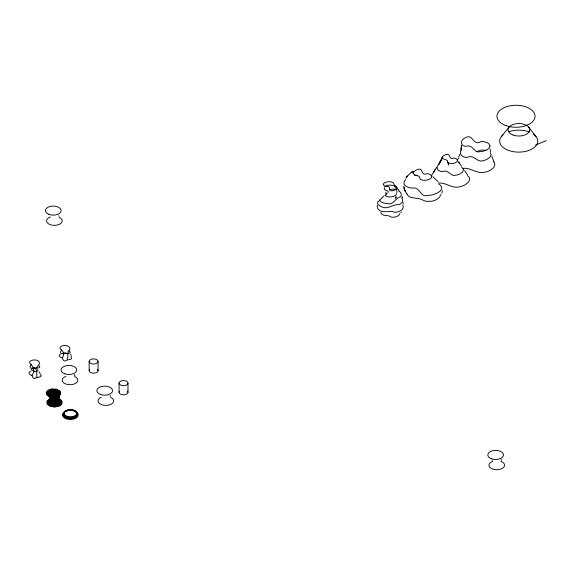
<?xml version="1.0" encoding="UTF-8"?>
<svg xmlns="http://www.w3.org/2000/svg" width="575" height="575" viewBox="0 0 575 575"><rect width="100%" height="100%" fill="white"/><g stroke="black" fill="none" stroke-linecap="round" stroke-linejoin="round"><path stroke-width="0.86" d="M461.402 145.676L461.366 147.193L461.423 145.259L461.15 148.853M442.304 190.634L441.887 193.329M30.77 371.285C27.284 372.075 29.375 375.403 32.035 375.346L32.581 377.222L33.745 378.35A1.294 0.748 0 0 0 34.91 378.465L36.915 377.38L36.75 372.032A6.03 1.826 89 0 0 36.599 371.105A5.592 1.689 89 0 0 36.218 369.696L34.45 367.763L31.402 368.237A1.394 0.805 0 0 1 30.36 367.813L30.137 366.397L31.122 364.428C26.292 361.179 34.004 358.973 36.757 360.317A4.241 2.451 0 0 1 38.417 361.078L39.337 362.3L39.416 363.81L36.8 367.59A7.245 4.118 45.2 0 0 36.685 368.165M501.156 459.439L501.35 460.597M396.786 192.568L396.944 190.993M396.003 196.672L395.672 198.368M440.73 194.551L439.803 196.708A16.186 9.344 0 0 1 438.66 197.994L436.547 199.532A12.327 7.116 0 0 1 434.549 200.445A12.959 7.482 0 0 1 431.509 201.264L426.046 201.329L419.161 198.641L410.902 197.484L408.113 195.917L406.978 193.638M460.934 150.255L461.308 148.012L461.057 149.399M431.552 176.043L432.285 173.909L434.118 171.918M447.76 162.2L448.701 163.127L450.548 163.516A6.21 3.587 0 0 0 453.459 163.357L454.243 163.163A8 4.622 0 0 0 455.659 162.646L457.147 161.647A3.658 2.113 0 0 0 457.484 161.014L457.377 160.03A5.103 2.947 0 0 0 456.579 159.038L454.796 158.183A3.299 1.905 0 0 0 453.589 158.032C448.795 160.411 450.599 153.015 446.365 154.495A5.096 2.94 0 0 0 444.82 154.977L443.418 155.868A9.308 5.369 0 0 0 442.786 156.501L442.197 157.636L442.491 158.499L447.3 160.382L448.651 165.09L448.133 163.365M385.933 192.359L385.839 192.747A5.024 2.897 0 0 0 386.033 193.833L386.242 194.156M395.751 198.044L396.017 197.009M60.167 354.243C57.637 355.645 60.713 357.729 62.416 357.801L62.962 359.677L64.134 360.805A1.294 0.748 0 0 0 65.298 360.92L67.304 359.835L67.929 356.601L67.692 354.265A3.076 1.833 -75.3 0 0 67.325 353.654L65.845 353.115L61.784 353.769A1.394 0.805 0 0 1 60.749 353.345L60.526 351.929L61.511 349.959C56.673 346.711 64.393 344.504 67.146 345.848A4.241 2.451 0 0 1 68.806 346.61C70.538 347.832 70.021 350.858 68.116 351.131A3.472 1.121 64.3 0 0 68.001 351.735L68.181 353.043M399.862 213.541L399.373 214.518A9.15 5.283 0 0 1 398.727 215.244L397.864 215.92A7.159 4.133 0 0 1 394.687 217.091L392.445 217.249A3.781 2.185 0 0 1 391.194 217.034C388.204 214.389 382.088 216.876 380.787 212.506M459.677 154.51L458.8 156.759M442.247 157.406L441.097 160.425L442.463 156.946M457.125 160.346L458.857 157.773M441.291 159.634L439.947 162.509L441.931 158.621L438.912 163.99L440.809 160.763L439.243 163.343M388.161 192.409L388.175 191.31L385.537 190.188A3.953 2.286 0 0 1 384.668 189.491L384.251 187.917A6.117 3.529 0 0 1 384.337 187.587M405.835 178.221L408.89 174.426L412.828 171.508M461.344 149.903C457.872 154.697 464.162 158.765 468.675 156.903C474.548 154.998 477.53 163.171 483.46 160.562A11.263 6.505 0 0 0 487.312 159.146L489.232 157.751A14.684 8.474 0 0 0 490.267 156.587L491.107 154.625L490.367 152.67M396.534 190.318L397.268 188.952A4.003 2.314 0 0 0 397.203 188.154L396.161 186.911A7.576 4.377 0 0 0 393.012 185.488L391.546 185.229A9.689 5.592 0 0 0 390.066 185.107L387.349 185.315A4.392 2.537 0 0 0 386.177 185.732L384.905 186.659M436.662 167.404L433.737 171.774L435.505 169.172M400.904 212.7L401.307 212.096M405.727 179.422C400.078 185.481 409.371 188.729 414.474 187.96C420.325 188.514 420.677 197.735 427.915 195.414A14.447 8.345 0 0 0 433.564 194.515L436.827 193.222A18.838 10.875 0 0 0 438.869 192.021C441.176 190.842 442.808 187.673 440.615 185.567A11.888 6.864 0 0 0 438.761 183.993M501.723 136.174L509.119 127.053M383.978 196.046L381.757 197.857M386.946 193.516L387.32 193.236M386.565 193.789L385.113 195.557L387.615 196.787A6.16 3.558 0 0 0 389.153 196.959L391.64 196.808A11.177 6.454 0 0 0 393.077 196.535L395.844 195.385L396.498 193.523M412.67 171.609L411.003 172.673L411.664 172.227M32.365 368.518L31.431 369.66A1.409 0.812 0 0 0 31.697 370.106L33.702 370.623C34.356 373.29 39.337 370.609 37.677 369.617M412.146 171.911L413.332 171.228M535.577 145.029L546.25 140.688M389.217 189.721L392.811 189.11L396.074 189.714M476.337 151.829L481.325 150.01L486.213 150.377M381.814 198.483L379.565 199.877L381.052 201.847A7.82 4.514 0 0 0 382.562 202.601L385.458 203.342A14.188 8.187 0 0 0 387.342 203.572C393.631 205.383 395.169 198.195 400.286 196.765A5.082 2.933 0 0 0 401.091 195.867L401.307 194.12A9.847 5.685 0 0 0 400.682 192.697A9.416 5.434 0 0 0 399.783 191.705L399.409 191.403M379.313 200.804L377.789 201.609L377.631 203.464A7.813 4.514 0 0 0 378.278 204.549L380.147 206.03A14.181 8.187 0 0 0 381.584 206.77C387.471 210.055 392.689 204.125 398.683 204.614A5.082 2.933 0 0 0 400.164 204.068L401.86 202.616A9.847 5.685 0 0 0 402.558 201.2A9.416 5.434 0 0 0 402.637 200.086L402.148 198.619A12.298 7.101 0 0 0 401.939 198.267M62.97 353.194L64.278 353.064A3.932 2.271 0 0 1 66.19 353.316M67.304 359.835C68.483 359.799 73.471 359.195 71.048 357.442M36.915 377.38C38.381 377.559 43.563 376.28 40.207 374.771M414.632 175.317L416.94 175.72M438.653 183.087C446.02 182.239 451.9 188.852 459.26 186.853A14.713 8.496 0 0 0 461.876 186.207L462.695 185.926A13.915 8.036 0 0 0 464.945 184.898L467.331 183.159A18.271 10.551 0 0 0 468.625 181.714C470.285 179.953 469.811 177.078 467.712 175.893M463.04 168.346C470.745 167.433 476.934 174.11 484.581 172.234A14.713 8.496 0 0 0 487.19 171.587L488.017 171.307A13.915 8.036 0 0 0 490.267 170.279L492.653 168.54A18.271 10.551 0 0 0 493.947 167.095L494.982 164.17L493.602 161.74M64.623 353.251C66.484 354.107 72.874 353.711 69.144 350.908M34.234 367.72C36.096 368.568 42.485 368.18 38.755 365.369M34.852 368.252L34.177 368.137A1.969 1.136 0 0 0 33.199 368.201M51.657 397.584C54.222 398.338 57.658 397.584 59.383 395.449A3.716 2.084 -37.5 0 0 59.57 393.128A2.458 1.811 -42.3 0 0 57.557 391.431A2.307 2.034 -22.6 0 0 54.244 390.684A2.214 1.955 12.9 0 0 50.773 391.151A2.178 1.667 31.6 0 0 48.358 392.66A2.207 1.243 34.4 0 0 47.84 394.694A2.3 0.726 28.8 0 0 49.392 396.542L50.952 397.871L53.583 398.547A2.156 0.553 -8.2 0 1 56.422 398.252L58.88 396.599A3.17 1.804 -50.7 0 0 58.672 394.637A2.034 1.588 -59.1 0 0 56.803 393.372A1.926 1.833 -33.7 0 0 54.028 392.926A1.862 1.732 32.9 0 0 51.297 393.458A1.84 1.387 48.1 0 0 49.572 394.795A1.869 0.884 45.4 0 0 49.436 396.455L51.283 397.232M398.561 190.835L399 191.108M76.144 412.009L77.108 412.613M432.781 176.597L438.258 181.873M61.511 349.959L62.941 351.648A3.924 2.99 47 0 1 63.487 352.942L63.609 354.114M31.122 364.428L33.106 367.49A9.387 8.136 8.8 0 1 33.702 370.623M398.367 189.434L399.072 190.318M528.605 127.039L536.008 136.505M461.524 166.218L458.527 161.819L459.698 163.667M464.55 170.567L467.669 175.138M402.795 204.973L403.255 206.964A12.298 7.101 0 0 1 402.989 208.057L402.141 209.465A9.416 5.434 0 0 1 401.113 210.407A9.847 5.685 0 0 1 399.28 211.435L396.556 212.197A5.082 2.933 0 0 1 394.802 212.247C389.448 209.782 382.296 214.195 378.127 209.171A14.181 8.187 0 0 1 377.523 208.121L377.186 206.296A7.82 4.514 0 0 1 377.567 205.167M406.712 194.012L404.541 189.707L403.823 186.415M40.279 373.908L39.078 371.781M494.076 161.862L491.74 156.127M74.822 376.122L74.412 374.433M394.867 186.48L395.392 188.284M70.66 354.128L71.35 356.536M110.414 396.268L110.235 395.406M58.981 216.229L58.83 215.668M490.533 151.829L490.058 148.982M402.299 197.843L402.112 196.758L402.234 197.469M492.351 460.18L492.358 460.323M403.075 202.652L403.255 203.838M127.973 383.194A4.456 2.573 0 0 1 121.181 385.308A4.456 2.573 0 0 1 121.404 380.851A4.456 2.573 0 0 1 127.973 383.194L127.973 392.351M119.068 383.043L119.068 392.2M98.059 361.517A4.456 2.573 0 0 1 91.267 363.63A4.456 2.573 0 0 1 91.49 359.174A4.456 2.573 0 0 1 98.059 361.517L98.059 370.667M89.154 361.366L89.154 370.516M500.868 461.351A7.842 4.528 0 0 1 502.701 468.165A7.842 4.528 0 0 1 490.762 468.129A7.842 4.528 0 0 1 492.71 461.33M439.623 163.861A8.129 4.693 0 0 0 438.416 164.831C434.707 168.54 439.595 172.802 443.778 171.249C448.931 169.819 450.822 177.193 456.076 175.123A9.811 5.664 0 0 0 459.619 174.081L461.481 172.96A12.787 7.382 0 0 0 462.544 171.997L463.601 169.661L462.163 167.569A8.072 4.658 0 0 0 461.682 167.246M533.212 133.982A19.047 10.997 0 0 1 532.328 148.832A19.047 10.997 0 0 1 506.632 149.622A19.047 10.997 0 0 1 503.01 134.917M508.904 131.704A19.047 10.997 0 0 1 529.496 132.056M59.153 217.242A7.842 4.528 0 0 1 59.98 224.02A7.842 4.528 0 0 1 48.228 223.646A7.842 4.528 0 0 1 50.348 216.962M74.772 376.603A7.842 4.528 0 0 1 75.605 383.381A7.842 4.528 0 0 1 63.854 383.007A7.842 4.528 0 0 1 65.967 376.323M127.492 391.108A4.456 2.573 0 0 1 123.869 394.838A4.456 2.573 0 0 1 119.284 391.474M97.577 369.423A4.456 2.573 0 0 1 93.948 373.161A4.456 2.573 0 0 1 89.369 369.797M110.587 397.282A7.842 4.528 0 0 1 111.579 403.966A7.842 4.528 0 0 1 99.971 403.894A7.842 4.528 0 0 1 101.193 397.232M60.447 393.494A3.105 1.021 -33.9 0 1 59.11 395.708L55.847 397.095L51.8 397.181A2.796 0.453 15.4 0 1 48.372 395.938A2.623 0.97 26.1 0 1 46.755 393.789A2.516 1.481 30.3 0 1 47.509 391.496A2.487 1.89 26.1 0 1 50.37 389.843A2.53 2.171 8.6 0 1 54.352 389.404A2.652 2.257 -19.9 0 1 58.068 390.339A2.832 2.027 -36.8 0 1 60.217 392.323A4.226 2.357 -32.3 0 1 59.807 394.917A2.911 0.517 -29.8 0 1 57.615 396.707L52.476 397.562L49.694 396.858A1.948 0.683 38.8 0 1 48.997 395.14A1.898 1.222 44 0 1 50.09 393.523A1.89 1.624 38.4 0 1 52.577 392.538A1.941 1.84 0.2 0 1 55.588 392.538A2.041 1.782 -47.2 0 1 58.082 393.516A1.754 1.114 -66.2 0 1 59.031 395.456A2.185 0.525 -51.6 0 1 58.477 397.088L57.637 398.015A2.135 0.568 -24.6 0 0 55.207 398.791A2.063 0.618 4.5 0 0 52.44 398.647L49.845 397.002A1.84 0.992 60.3 0 1 50.571 395.507A1.833 1.553 66.5 0 1 52.584 394.507A1.869 1.854 44 0 1 55.214 394.342A1.933 1.782 -78.1 0 1 57.55 395.061A1.603 0.985 -87.8 0 1 58.758 396.728L57.938 399.215A2.12 0.942 -36.7 0 0 55.789 400.063A2.092 1.15 -0.3 0 0 53.18 400.071A2.041 0.755 33 0 0 51.017 399.23L50.262 398.159A1.905 0.561 58.7 0 1 50.111 396.649A1.876 1.279 69.5 0 1 51.455 395.356A1.883 1.775 78 0 1 53.827 394.723A1.926 1.912 87.6 0 1 56.408 394.975A1.998 1.596 -84.5 0 1 58.298 396.017A3.256 1.898 -64.3 0 1 58.873 397.807L58.161 399.898A2.25 1.136 -42.2 0 0 56.027 400.804A2.235 1.43 -2.9 0 0 53.382 400.868A2.207 1.064 35.3 0 0 51.132 400.056L50.032 398.267A2.264 1.236 87.8 0 1 51.268 396.872A2.264 1.969 -66.5 0 1 53.64 396.118A2.286 2.178 18 0 1 56.336 396.276A2.307 1.761 72 0 1 58.406 397.275A3.96 2.357 -72.6 0 1 59.283 399.107L59.218 400.265A2.623 1.035 -62.7 0 0 57.593 401.623A2.623 1.804 -29.4 0 0 54.927 402.213A2.616 1.847 18.7 0 0 52.145 401.832A2.602 1.164 54.4 0 0 50.212 400.617L49.817 399A2.587 1.229 -85.1 0 1 51.067 397.505A2.587 2.113 -56.8 0 1 53.554 396.692A2.595 2.365 11.3 0 1 56.4 396.822A2.609 1.89 64 0 1 58.621 397.864A4.571 2.746 -74.2 0 1 59.627 399.783L59.592 401.012A3.019 1.287 -65.5 0 0 57.852 402.478A3.019 2.185 -31.7 0 0 54.984 403.125A3.019 2.278 20 0 0 51.987 402.723A3.019 1.531 58.3 0 0 49.903 401.415L49.457 399.661A3.019 1.229 -78.8 0 1 50.794 398.058A3.019 2.286 -49.4 0 1 53.468 397.174A3.019 2.595 8.7 0 1 56.53 397.318A3.019 2.056 58.3 0 1 58.93 398.425L58.973 397.993A1.754 0.956 73.9 0 0 57.464 396.383A2.178 1.977 61.5 0 0 55.028 395.772A2.149 2.077 -41.5 0 0 52.426 396.06A2.135 1.632 -86.9 0 0 50.55 397.145A2.142 0.783 75.8 0 0 50.061 398.655L50.384 399.812A2.3 0.834 50.6 0 1 52.174 400.976A2.329 1.488 18.1 0 1 54.797 401.357A2.343 1.502 -26.1 0 1 57.335 400.825A2.35 0.841 -58.8 0 1 58.909 399.553L59.031 398.432A3.529 2.084 -69.4 0 0 58.298 396.657A2.106 1.66 82.6 0 0 56.336 395.658A2.063 2.027 36.7 0 0 53.734 395.471A2.034 1.862 -80.8 0 0 51.398 396.153A2.027 1.258 79.4 0 0 50.147 397.483A2.048 0.381 65 0 0 50.406 398.993A2.092 0.532 46.8 0 1 52.088 400.15A2.135 1.172 17.9 0 1 54.611 400.559A2.163 1.243 -21.8 0 1 57.09 400.078A2.178 0.683 -53.7 0 1 58.679 398.878L58.981 398.468A5.383 3.242 -74.4 0 1 60.059 400.473A3.277 0.733 -78 0 0 59.096 402.241A3.277 2.027 -52.1 0 0 56.58 403.391A3.277 2.595 -6.6 0 0 53.374 403.521A3.277 2.243 43.7 0 0 50.6 402.586A3.277 1.085 73 0 0 49.22 400.912A3.277 0.474 -86.5 0 1 49.716 399.079A3.277 1.89 -63.3 0 1 51.908 397.728A3.277 2.674 -22.1 0 1 55.042 397.325A3.277 2.552 36 0 1 58.025 398.008A2.516 0.992 59.1 0 1 60.066 399.855L60.037 401.796A3.572 1.632 -67.4 0 0 58.125 403.391A3.572 2.695 -33 0 0 54.984 404.081A3.572 2.825 22.1 0 0 51.714 403.636A3.572 1.977 62.4 0 0 49.45 402.205A3.572 0.446 86 0 0 48.976 400.279L49.234 399.596A3.903 2.012 -57.5 0 1 51.671 398.123A3.903 2.947 -18.6 0 1 55.121 397.692A3.91 2.825 33.1 0 1 58.384 398.461A2.961 0.999 56.3 0 1 60.627 400.466L60.555 402.608A4.305 2.084 -68.7 0 0 58.406 404.354A4.305 3.357 -33.6 0 0 54.92 405.095A4.298 3.522 24.9 0 0 51.326 404.577A4.291 2.523 66.8 0 0 48.853 402.982A4.284 0.719 -89.1 0 0 48.372 400.854L48.659 400.042A4.686 2.142 -52.1 0 1 51.398 398.432A4.701 3.249 -15.5 0 1 55.236 397.986A4.722 3.141 31.3 0 1 58.837 398.87A3.522 0.978 54 0 1 61.295 401.077A5.276 0.381 87.8 0 0 61.144 403.456A5.276 2.702 -69.4 0 0 58.693 405.375A5.276 4.233 -33.6 0 0 54.797 406.166A5.254 4.413 28.3 0 0 50.801 405.555A5.225 3.198 71.4 0 0 48.106 403.743A5.182 1.057 -84.3 0 0 47.639 401.379L47.977 400.416A5.664 2.264 -47.2 0 1 51.089 398.647A5.7 3.565 -12.7 0 1 55.387 398.202A5.764 3.493 30.1 0 1 59.376 399.23A4.219 0.92 52 0 1 62.071 401.681A6.533 0.704 86.8 0 0 61.805 404.347A6.555 3.529 -69.8 0 0 58.988 406.46A6.541 5.383 -33.2 0 0 54.596 407.294A6.497 5.57 32.3 0 0 50.154 406.554A6.411 4.054 76.3 0 0 47.208 404.498A6.311 1.488 -79.4 0 0 46.776 401.839A6.246 1.186 -57.6 0 1 49.012 399.503A6.253 3.17 -29.7 0 1 53.144 398.302A6.332 3.903 9.2 0 1 57.73 398.655A6.433 3.048 47.7 0 1 61.173 400.43M33.752 370.623A11.989 10.393 8.8 0 1 31.992 375.317M68.217 353.251A9.854 3.184 64.3 0 1 68.159 353.028M63.66 354.135A10.443 7.964 47 0 1 62.366 357.751M59.627 399.654L59.627 399.783A2.803 0.532 -75.5 0 0 58.743 401.415A2.803 1.653 -49.8 0 0 56.422 402.471A2.803 2.12 -6.2 0 0 53.475 402.593A2.796 1.782 40.5 0 0 50.916 401.731A2.796 0.762 68.5 0 0 49.644 400.193A2.789 0.582 88.1 0 1 50.097 398.504A2.789 1.782 -69.8 0 1 52.117 397.253A2.789 2.437 -26.4 0 1 54.999 396.879A2.796 2.314 40.8 0 1 57.752 397.512A2.178 0.978 62.8 0 1 59.606 399.237L59.627 399.654M383.561 184.165L383.561 184.41A4.83 2.789 0 0 0 383.971 185.423L385.336 186.408A3.127 1.804 0 0 0 386.407 186.681C392.107 185.071 387.147 191.662 391.92 190.763A4.823 2.782 0 0 0 393.516 190.49L395.111 189.822A8.826 5.096 0 0 0 395.909 189.304C399.165 186.904 393.516 185.804 393.58 183.159A3.163 1.826 0 0 0 392.998 182.627L391.431 182.016A5.987 3.457 0 0 0 388.305 181.757L387.514 181.851A7.576 4.377 0 0 0 386.026 182.174L384.316 182.936A3.464 2.005 0 0 0 383.791 183.49L383.561 184.165M58.887 397.577L58.521 398.245A2.099 0.539 -47.5 0 0 56.86 399.402A2.077 1.013 -17 0 0 54.345 399.819A2.027 0.87 17.8 0 0 51.858 399.352L50.061 397.857A1.948 0.891 68.5 0 1 50.622 396.362A1.941 1.581 81 0 1 52.526 395.334A1.962 1.948 -67.2 0 1 55.099 395.104A2.012 1.862 80.2 0 1 57.457 395.751A1.646 0.963 82.1 0 1 58.808 397.361L58.887 397.577M413.188 173.19L414.151 174.649L419.074 176.252L420.411 179.45L423.25 180.277A7.489 4.327 0 0 0 426.765 180.083L428.167 179.716A9.739 5.628 0 0 0 429.417 179.228L431.387 177.783L431.487 176.072A6.153 3.551 0 0 0 430.524 174.872L428.375 173.851A3.982 2.3 0 0 0 426.916 173.664C420.469 176.554 423.725 166.987 417.709 169.517A6.196 3.579 0 0 0 416.35 169.984L414.661 171.055A11.22 6.476 0 0 0 413.899 171.817L413.188 173.19M489.993 146.05L489.483 147.531L488.103 148.896A14.181 8.187 0 0 1 486.644 149.838L484.265 150.88A10.882 6.282 0 0 1 480.075 151.663C473.872 153.446 473.175 144.411 466.871 146.122C461.632 147.344 459.411 141.191 463.831 138.618A9.013 5.204 0 0 1 465.448 137.677C472.959 133.062 473.146 146.776 481.059 141.579A5.793 3.342 0 0 1 483.23 141.529L486.903 142.521A8.956 5.168 0 0 1 489.016 144.002L489.993 146.05M48.717 401.343L48.667 401.602A3.903 1.466 77.6 0 1 50.154 403.449A3.91 2.81 47.4 0 1 53.188 404.491A3.91 3.213 -6.2 0 1 56.709 404.369A3.91 2.53 -53.5 0 1 59.491 403.118A3.91 0.999 -79.8 0 1 60.576 401.177A6.433 3.874 -73.4 0 0 59.34 398.964A3.572 2.25 54.3 0 0 56.731 397.742A3.572 2.868 8 0 0 53.382 397.584A3.572 2.487 -43.4 0 0 50.456 398.54A3.572 1.236 -73.1 0 0 48.976 400.279L48.717 401.343M59.074 396.01L58.592 396.577A2.379 0.654 -44.7 0 0 59.369 394.809A1.948 1.229 -57 0 0 58.521 392.646A2.243 1.89 -38.7 0 0 55.847 391.482A2.127 1.941 -3.6 0 0 52.498 391.388A2.063 1.747 28.7 0 0 49.644 392.394A2.063 1.38 37.2 0 0 48.271 394.162A2.12 0.884 34.4 0 0 48.853 396.067L51.197 397.447L54.532 397.828L56.221 397.792L58.542 396.599L57.572 397.512A2.278 0.374 -19.3 0 0 54.862 398.274A2.178 0.359 6.1 0 0 51.887 398.015L50.226 397.174A2.07 0.496 31.9 0 1 48.738 395.578A1.991 1.049 39.5 0 1 49.047 393.76A1.962 1.502 38.9 0 1 51.082 392.358A1.991 1.804 20.3 0 1 54.136 391.863A2.07 1.898 -26.7 0 1 57.141 392.445A2.199 1.667 -49.6 0 1 59.052 393.897A3.364 1.898 -43.7 0 1 59.074 396.01M48.048 401.961L47.969 402.263A4.715 1.926 82.2 0 1 49.565 404.326A4.737 3.529 51.5 0 1 52.9 405.512A4.751 4.018 -5 0 1 56.81 405.404A4.758 3.198 -54.3 0 1 59.929 404.045A4.758 1.366 -80.9 0 1 61.187 401.903A7.748 4.672 -71.5 0 0 59.85 399.481A4.298 2.487 51.4 0 0 56.997 398.116A4.284 3.184 8.1 0 0 53.302 397.907A4.277 2.717 -38.3 0 0 50.047 398.942A4.277 1.251 -67.7 0 0 48.372 400.854L48.048 401.961M47.358 402.198L47.121 402.888A5.75 2.501 87 0 1 48.832 405.21A5.815 4.449 56.1 0 1 52.512 406.568A5.851 5.067 -3.3 0 1 56.875 406.496A5.872 4.082 -54.6 0 1 60.418 405.023A5.872 1.862 -81.7 0 1 61.892 402.644A9.372 5.649 -68.8 0 0 60.454 399.97A5.232 2.76 49.3 0 0 57.328 398.418A5.189 3.536 8.6 0 0 53.216 398.152A5.161 2.947 -33.8 0 0 49.572 399.266A5.153 1.236 -62.6 0 0 47.639 401.379L47.358 402.198M57.852 398.461L57.759 398.583A2.084 0.755 -30.6 0 0 55.516 399.395A2.034 0.884 2.2 0 0 52.871 399.33A1.962 0.453 30.7 0 0 50.751 398.425L49.939 397.303A1.84 0.726 52 0 1 49.924 395.751A1.811 1.323 58.7 0 1 51.419 394.457A1.826 1.725 53.1 0 1 53.928 393.875A1.883 1.84 -49.3 0 1 56.566 394.213A1.969 1.567 -71.1 0 1 58.42 395.341A3.134 1.804 -57.9 0 1 58.823 397.188L57.852 398.461M406.956 176.604L406.245 177.567L407.416 175.993L406.956 176.604M58.808 396.118L56.027 397.404L50.377 396.944A2.523 0.575 22.4 0 1 47.847 395.305A2.386 1.114 30.7 0 1 47.351 393.135A2.329 1.581 31.7 0 1 49.062 391.18A2.329 1.933 21.9 0 1 52.382 390.123A2.408 2.12 -5.2 0 1 56.156 390.324A2.544 2.07 -32.9 0 1 59.081 391.719A2.235 1.394 -49.5 0 1 59.843 394.155A2.688 0.812 -38.7 0 1 58.808 396.118A2.084 0.431 -59.3 0 1 58.449 397.641A2.106 0.395 -40.7 0 0 56.63 398.791A2.077 0.783 -12.3 0 0 54.007 399.151A1.998 0.575 17.7 0 0 51.484 398.59L50.305 397.627A1.869 0.482 43.8 0 1 49.529 396.082A1.818 1.093 51.9 0 1 50.399 394.558A1.818 1.56 51.4 0 1 52.605 393.58A1.854 1.811 10.1 0 1 55.38 393.487A1.941 1.754 -59.8 0 1 57.759 394.321A1.639 1.035 -76.8 0 1 58.83 396.096M59.254 398.633L59.239 398.619A1.926 0.963 67.6 0 0 57.565 396.973A2.437 2.127 48.7 0 0 54.999 396.369A2.422 2.235 -31.9 0 0 52.289 396.7A2.415 1.696 -77.5 0 0 50.37 397.857A2.415 0.683 82.3 0 0 49.924 399.438A2.429 0.482 63.9 0 1 51.089 400.89A2.451 1.402 37.7 0 1 53.475 401.709A2.465 1.747 -4.9 0 1 56.242 401.609A2.473 1.366 -46.6 0 1 58.427 400.631A2.473 0.388 -72.1 0 1 59.283 399.107L59.254 398.633M405.102 191.116L404.376 189.182L405.102 191.116M404.541 189.707L404.017 187.788L404.541 189.707M491.388 458.771A7.842 4.528 0 0 0 503.477 455.192A7.842 4.528 0 0 0 492.056 450.937A7.842 4.528 0 0 0 491.388 458.771M513.188 135.089A10.824 6.246 0 0 0 529.683 129.95A10.824 6.246 0 0 0 513.734 124.272A10.824 6.246 0 0 0 513.188 135.089M506.007 125.616A19.047 10.997 0 0 0 535.052 116.581A19.047 10.997 0 0 0 506.978 106.576A19.047 10.997 0 0 0 506.007 125.616M49.019 214.41A7.842 4.528 0 0 0 61.108 210.831A7.842 4.528 0 0 0 49.694 206.576A7.842 4.528 0 0 0 49.019 214.41M64.637 373.772A7.842 4.528 0 0 0 76.727 370.192A7.842 4.528 0 0 0 65.313 365.937A7.842 4.528 0 0 0 64.637 373.772M66.269 418.808A7.842 4.528 0 0 0 78.229 415.085A7.842 4.528 0 0 0 66.664 410.967A7.842 4.528 0 0 0 66.269 418.808M66.492 418.111A7.418 4.284 0 0 0 77.797 414.597A7.418 4.284 0 0 0 66.865 410.701A7.418 4.284 0 0 0 66.492 418.111M100.452 394.45A7.842 4.528 0 0 0 112.542 390.863A7.842 4.528 0 0 0 101.128 386.616A7.842 4.528 0 0 0 100.452 394.45M66.851 417.313A6.727 3.881 0 0 0 77.108 414.122A6.727 3.881 0 0 0 67.196 410.593A6.727 3.881 0 0 0 66.851 417.313M66.851 416.774A6.727 3.881 0 0 0 77.108 413.583A6.727 3.881 0 0 0 67.196 410.054A6.727 3.881 0 0 0 66.851 416.774M67.103 416.365A6.253 3.608 0 0 0 76.633 413.403A6.253 3.608 0 0 0 67.419 410.119A6.253 3.608 0 0 0 67.103 416.365"/></g></svg>
